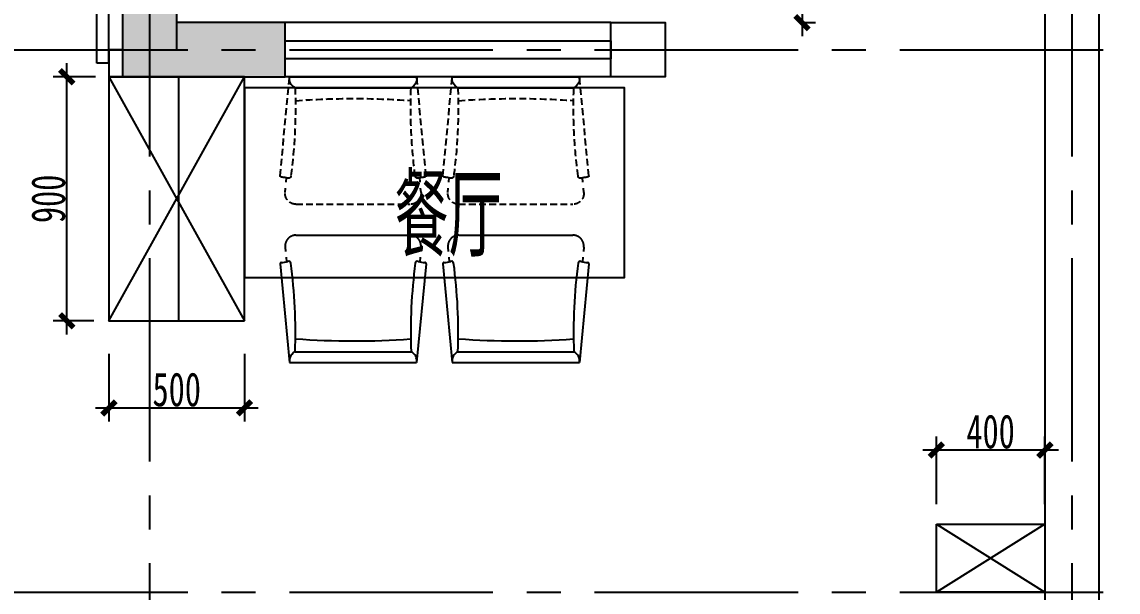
# Model space of a CAD drawing. Header units: millimetres. Extents: x -114775 to 228300, y -175499 to 108657.
# Drawn here: x 29403 to 33444, y -64750 to -62647 of the extents above; entities that cross this region are included whole.
import ezdxf

# ---------------------------------------------------------------- set-up
doc = ezdxf.new("R2010")
doc.units = ezdxf.units.MM
doc.header["$LTSCALE"] = 1000
for name, pattern in [('CENTER', [50.8, 31.75, -6.35, 6.35, -6.35]), ('CENTER2', [1.125, 0.75, -0.125, 0.125, -0.125]), ('DASH', [0.35, 0.25, -0.1]), ('TRATTEGGIATA2', [0.375, 0.25, -0.125])]:
    doc.linetypes.add(name, pattern=pattern)
doc.layers.get('0').update_dxf_attribs({"linetype": 'CONTINUOUS'})
doc.layers.get('Defpoints').update_dxf_attribs({"color": 6, "linetype": 'CONTINUOUS'})
for name, color, linetype in [('A-FUR', 8, 'CONTINUOUS'), ('A-Lvtry', 5, 'CONTINUOUS'), ('AXIS', 253, 'CENTER'), ('DIM', 3, 'CONTINUOUS'), ('PUB_HATCH', 8, 'CONTINUOUS'), ('PUB_TEXT', 7, 'CONTINUOUS'), ('WALL', 2, 'CONTINUOUS'), ('WINDOW', 4, 'CONTINUOUS'), ('剪力墙', 6, 'CONTINUOUS')]:
    doc.layers.add(name, color=color, linetype=linetype)
doc.styles.add('DIM', font='', dxfattribs={"width": 0.7})
doc.styles.get("Standard").update_dxf_attribs({"font": 'tssdeng.shx', "bigfont": 'tssdchn.shx'})
doc.styles.get('DIM').set_extended_font_data('SimSun')
doc.dimstyles.new('金螳螂1-50', dxfattribs={"dimscale": 50, "dimtxt": 2.5, "dimasz": 1, "dimexe": 1, "dimexo": 1, "dimgap": 0.1, "dimtad": 1, "dimdec": 0, "dimrnd": 5, "dimzin": 0, "dimdsep": 46, "dimtxsty": 'DIM', "dimblk": 'ARCHTICK', "dimcen": 2, "dimdle": 1, "dimclrd": 254, "dimclre": 254, "dimclrt": 30, "dimadec": 0, "dimazin": 0, "dimtfac": 1, "dimtdec": 0, "dimtix": 1, "dimtmove": 2, "dimatfit": 3, "dimldrblk": 'A', "dimfxl": 0, "dimtolj": 1, "dimtzin": 0, "dimarcsym": 0})

# ---------------------------------------------------------------- blocks, each defined once
blk = doc.blocks.new('B20190222125856')
at = {"layer": 'AXIS', "linetype": 'CENTER2'}
for p, q in [((3400, 11781), (3400, -2685.7)), ((6800, 11781), (6800, -2685.7)), ((-2834.7, 5800), (9118.1, 5800)), ((-2834.7, 3800), (9118.1, 3800))]:
    blk.add_line(p, q, dxfattribs=at)
blk = doc.blocks.new('$DorLib2D$00000001')
for p, q in [((0.45, 0.975), (0.5, 0.975)), ((0.45, 0), (0.45, 0.975)), ((0.5, 0), (0.5, 0.975)), ((0.5, 0), (0.45, 0))]:
    blk.add_line(p, q)
at = {"lineweight": 13}
blk.add_arc((0.475, 0), 0.975, 91.4693, 180, dxfattribs=at)
blk = doc.blocks.new('B20190310213323')
at = {"layer": 'PUB_HATCH'}
blk.add_hatch(color=256, dxfattribs=at).paths.add_polyline_path([(4000, 5900), (3600, 5900), (3600, 8800), (4150, 8800), (4150, 9000), (3400, 9000), (3400, 5700), (3600, 5700), (4000, 5700)])
at = {"layer": 'WALL'}
for points in [[(3600, 5800), (3600, 8800), (4150.1, 8800), (4150.1, 9000), (3500, 9000), (3000, 9000), (3000, 8800), (3400, 8800), (3400, 5800), (3350, 5800), (3350, 5700), (3500, 5700)], [(5200, 5900), (4000, 5900)], [(5200, 5700), (4000, 5700)]]:
    blk.add_lwpolyline(points, dxfattribs=at)
blk.add_lwpolyline([(7000, 100), (7000, 9000), (6700, 9000), (6700, 8800), (6800, 8800), (6800, 200), (6100, 200), (6100, 0), (6800, 0), (6800, -1400), (6500, -1400), (6500, -1600), (7000, -1600)], close=True, dxfattribs=at)
at = {"layer": 'WALL', "elevation": 0}
blk.add_lwpolyline([(5200, 5900), (5400, 5900), (5400, 5700), (5200, 5700)], close=True, dxfattribs=at)
at = {"layer": 'WINDOW'}
blk.add_lwpolyline([(4000, 5833.3), (5200, 5833.3), (5200, 5766.7), (4000, 5766.7)], close=True, dxfattribs=at)
at = {"layer": '剪力墙', "elevation": 0}
blk.add_lwpolyline([(4000, 5900), (3600, 5900), (3600, 8800), (4150, 8800), (4150, 9000), (3400, 9000), (3400, 5700), (3600, 5700), (4000, 5700)], close=True, dxfattribs=at)
at = {"layer": 'WINDOW', "xscale": 900, "yscale": 900, "zscale": -900}
blk.add_blockref('$DorLib2D$00000001', (2900, 5750), dxfattribs=at)
blk = doc.blocks.new('_ArchTick')
at = {"color": 0, "linetype": 'ByBlock', "const_width": 0.4}
blk.add_lwpolyline([(-0.5, -0.5), (0.5, 0.5)], dxfattribs=at)
blk = doc.blocks.new('*D351')
at = {"layer": 'Defpoints', "color": 0}
for p in [(33174, -64225.9), (32774, -64499.9), (33174, -64499.9)]:
    blk.add_point(p, dxfattribs=at)
at = {"layer": 'DIM', "color": 254, "lineweight": -2}
for p, q in [((32774, -64425.9), (32774, -64175.9)), ((33174, -64425.9), (33174, -64175.9)), ((32724, -64225.9), (33224, -64225.9))]:
    blk.add_line(p, q, dxfattribs=at)
at = {"layer": 'DIM', "color": 254, "lineweight": -2, "xscale": 50, "yscale": 50, "zscale": 50, "rotation": 180}
blk.add_blockref('_ArchTick', (32774, -64225.9), dxfattribs=at)
at = {"layer": 'DIM', "color": 254, "lineweight": -2, "xscale": 50, "yscale": 50, "zscale": 50}
blk.add_blockref('_ArchTick', (33174, -64225.9), dxfattribs=at)
at = {"layer": 'DIM', "color": 30, "insert": (32974, -64158.4), "char_height": 125, "attachment_point": 5, "style": 'DIM'}
blk.add_mtext('\\A1;400', dxfattribs=at)
blk = doc.blocks.new('A')
for p, q in [((-1.435, 1.148), (-1.09, 1.437)), ((-1.435, 1.148), (-0.369, 0)), ((-1.09, 1.437), (0, 0)), ((-0.369, 0), (-2.127, 0)), ((-1.435, -1.148), (-0.369, 0)), ((-1.09, -1.437), (0, 0)), ((-1.435, -1.148), (-1.09, -1.437))]:
    blk.add_line(p, q)
for points in [[(-1.435, 1.148), (-1.09, 1.437), (-0.369, 0), (0, 0)], [(-1.435, -1.148), (-1.09, -1.437), (-0.369, 0), (0, 0)]]:
    blk.add_solid(points)
blk = doc.blocks.new('*D382')
at = {"layer": 'Defpoints', "color": 0}
for p in [(32224, -60949.9), (32224, -62649.9), (32278.9, -62649.9)]:
    blk.add_point(p, dxfattribs=at)
at = {"layer": 'DIM', "color": 254, "lineweight": -2}
for p, q in [((32278.9, -60899.9), (32278.9, -62699.9)), ((32274, -60949.9), (32328.9, -60949.9)), ((32274, -62649.9), (32328.9, -62649.9))]:
    blk.add_line(p, q, dxfattribs=at)
at = {"layer": 'DIM', "color": 254, "lineweight": -2, "xscale": 50, "yscale": 50, "zscale": 50}
for p, rotation in [((32278.9, -60949.9), 90), ((32278.9, -62649.9), 270)]:
    blk.add_blockref('_ArchTick', p, dxfattribs=dict(at, rotation=rotation))
at = {"layer": 'DIM', "color": 30, "insert": (32211.4, -61799.9), "char_height": 125, "attachment_point": 5, "rotation": 90, "style": 'DIM'}
blk.add_mtext('\\A1;1700', dxfattribs=at)
blk = doc.blocks.new('chair4')
at = {"linetype": 'DASH', "ltscale": 200}
for p, q in [((-426.4, 250.4), (-410.4, 248.9)), ((-470, 210.5), (-470, -210.5)), ((-426.4, -250.4), (-410.4, -248.9))]:
    blk.add_line(p, q, dxfattribs=at)
at = {"ltscale": 20}
for p, q in [((-388.8, 247), (-371.7, 245.5)), ((-364.8, 269), (0, 234.3)), ((-40, 213.8), (-40, -213.8)), ((0, 234.3), (0, -234.3)), ((-364.8, -269), (0, -234.3)), ((-388.8, -247), (-371.7, -245.5))]:
    blk.add_line(p, q, dxfattribs=at)
at = {"linetype": 'DASH', "ltscale": 200, "extrusion": (0, 0, -1)}
for centre, start_param, end_param in [((-430, 210.5), 3.926991, 5.586837), ((-430, -210.5), 2.267145, 3.926991)]:
    blk.add_ellipse(centre, major_axis=(28.3, 28.3), ratio=1, start_param=start_param, end_param=end_param, dxfattribs=at)
at = {"ltscale": 20, "extrusion": (0, 0, -1)}
for centre, major_axis, ratio, start_param, end_param in [((-440.3, 264.1), (50.3, 50.3), 1, 0.774487, 1.131895), ((-365.2, 265), (2.83, 2.83), 1, 3.91608, 5.586837), ((-365.9, 237.3), (5.66, -5.66), 1, 0.914477, 2.702691), ((-124.5, 1886.5), (-1792.2, 85), 0.932857, 4.621064, 4.803714), ((-2032.8, -2.5), (-3, 2384.1), 0.819086, 1.481782, 1.659811), ((-6.5, 197.7), (26.3, 26.3), 1, 4.375488, 5.671939), ((-365.9, -237.3), (5.66, 5.66), 1, 3.580494, 5.368708), ((-440.3, -264.1), (50.3, -50.3), 1, -1.131895, -0.774487), ((-124.5, -1886.5), (1792.2, 85), 0.932857, 4.621064, 4.803714), ((-6.5, -197.7), (26.3, 26.3), 1, 2.182042, 3.478494), ((-365.2, -265), (2.83, -2.83), 1, 0.696349, 2.367105)]:
    blk.add_ellipse(centre, major_axis=major_axis, ratio=ratio, start_param=start_param, end_param=end_param, dxfattribs=at)
blk = doc.blocks.new('222')
at = {"linetype": 'TRATTEGGIATA2', "ltscale": 0.1}
for p, q in [((37087.9, 174708.1), (37122.5, 175072.9)), ((37625.8, 174708.1), (37591.2, 175072.9)), ((37687.9, 174708.1), (37722.5, 175072.9)), ((38225.8, 174708.1), (38191.2, 175072.9)), ((37109.8, 174684.1), (37111.3, 174701.2)), ((37603.8, 174684.1), (37602.3, 174701.2)), ((37709.8, 174684.1), (37711.3, 174701.2)), ((38203.8, 174684.1), (38202.3, 174701.2)), ((37106.5, 174646.4), (37107.9, 174662.5)), ((37607.2, 174646.4), (37605.7, 174662.5)), ((37706.5, 174646.4), (37707.9, 174662.5)), ((38207.2, 174646.4), (38205.7, 174662.5)), ((37146.3, 174602.9), (37567.3, 174602.9)), ((37746.3, 174602.9), (38167.3, 174602.9))]:
    blk.add_line(p, q, dxfattribs=at)
at = {"ltscale": 20}
for p, q in [((37122.5, 175072.9), (37591.2, 175072.9)), ((37722.5, 175072.9), (38191.2, 175072.9)), ((37143, 175032.9), (37570.6, 175032.9)), ((37743, 175032.9), (38170.6, 175032.9))]:
    blk.add_line(p, q, dxfattribs=at)
blk.add_lwpolyline([(36956.8, 174332.9), (38356.8, 174332.9), (38356.8, 175032.9), (36956.8, 175032.9)], close=True)
at = {"ltscale": 20, "extrusion": (0, 0, -1)}
for centre, start_param, end_param in [((37159.1, 175066.4), 4.375488, 5.671939), ((37554.5, 175066.4), 2.182042, 3.478494), ((37759.1, 175066.4), 4.375488, 5.671939), ((38154.5, 175066.4), 2.182042, 3.478494)]:
    blk.add_ellipse(centre, major_axis=(-26.3, 26.3), ratio=1, start_param=start_param, end_param=end_param, dxfattribs=at)
at = {"linetype": 'TRATTEGGIATA2', "ltscale": 0.1, "extrusion": (0, 0, -1)}
for centre, major_axis, ratio, start_param, end_param in [((35470.3, 174948.4), (85, 1792.2), 0.932857, 1.479471, 1.662121), ((39243.3, 174948.4), (-85, 1792.2), 0.932857, 4.621064, 4.803714), ((36070.3, 174948.4), (85, 1792.2), 0.932857, 1.479471, 1.662121), ((39843.3, 174948.4), (-85, 1792.2), 0.932857, 4.621064, 4.803714), ((37359.3, 173040.1), (2384.1, 3), 0.819086, 4.623375, 4.801403), ((37959.3, 173040.1), (2384.1, 3), 0.819086, 4.623375, 4.801403), ((37091.8, 174707.7), (-2.83, 2.83), 1, 3.91608, 5.586837), ((37092.7, 174632.5), (-50.3, 50.3), 1, 0.774487, 1.131895), ((37119.6, 174707), (5.66, 5.66), 1, 0.914477, 2.702691), ((37594.1, 174707), (-5.66, 5.66), 1, 3.580494, 5.368708), ((37621, 174632.5), (50.3, 50.3), 1, -1.131895, -0.774487), ((37621.8, 174707.7), (2.83, 2.83), 1, 0.696349, 2.367105), ((37691.8, 174707.7), (-2.83, 2.83), 1, 3.91608, 5.586837), ((37692.7, 174632.5), (-50.3, 50.3), 1, 0.774487, 1.131895), ((37719.6, 174707), (5.66, 5.66), 1, 0.914477, 2.702691), ((38194.1, 174707), (-5.66, 5.66), 1, 3.580494, 5.368708), ((38221, 174632.5), (50.3, 50.3), 1, -1.131895, -0.774487), ((38221.8, 174707.7), (2.83, 2.83), 1, 0.696349, 2.367105), ((37146.3, 174642.9), (-28.3, 28.3), 1, 3.926991, 5.586837), ((37567.3, 174642.9), (-28.3, 28.3), 1, 2.267145, 3.926991), ((37746.3, 174642.9), (-28.3, 28.3), 1, 3.926991, 5.586837), ((38167.3, 174642.9), (-28.3, 28.3), 1, 2.267145, 3.926991)]:
    blk.add_ellipse(centre, major_axis=major_axis, ratio=ratio, start_param=start_param, end_param=end_param, dxfattribs=at)
at = {"xscale": -1, "rotation": 90}
for p in [(37356.8, 174018.9), (37956.8, 174018.9)]:
    blk.add_blockref('chair4', p, dxfattribs=at)
blk = doc.blocks.new('*D441')
at = {"layer": 'Defpoints', "color": 0}
for p in [(29724, -63749.9), (30224, -63749.9), (30224, -64070.8)]:
    blk.add_point(p, dxfattribs=at)
at = {"layer": 'DIM', "color": 254, "lineweight": -2}
for p, q in [((29724, -63870.8), (29724, -64120.8)), ((30224, -63870.8), (30224, -64120.8)), ((29674, -64070.8), (30274, -64070.8))]:
    blk.add_line(p, q, dxfattribs=at)
at = {"layer": 'DIM', "color": 254, "lineweight": -2, "xscale": 50, "yscale": 50, "zscale": 50, "rotation": 180}
blk.add_blockref('_ArchTick', (29724, -64070.8), dxfattribs=at)
at = {"layer": 'DIM', "color": 254, "lineweight": -2, "xscale": 50, "yscale": 50, "zscale": 50}
blk.add_blockref('_ArchTick', (30224, -64070.8), dxfattribs=at)
at = {"layer": 'DIM', "color": 30, "insert": (29974, -64003.3), "char_height": 125, "attachment_point": 5, "style": 'DIM'}
blk.add_mtext('\\A1;500', dxfattribs=at)
blk = doc.blocks.new('*D442')
at = {"layer": 'Defpoints', "color": 0}
for p in [(29568.5, -62849.9), (29724, -62849.9), (29718.5, -63749.9)]:
    blk.add_point(p, dxfattribs=at)
at = {"layer": 'DIM', "color": 254, "lineweight": -2}
for p, q in [((29568.5, -63799.9), (29568.5, -62799.9)), ((29674, -62849.9), (29518.5, -62849.9)), ((29668.5, -63749.9), (29518.5, -63749.9))]:
    blk.add_line(p, q, dxfattribs=at)
at = {"layer": 'DIM', "color": 254, "lineweight": -2, "xscale": 50, "yscale": 50, "zscale": 50}
for p, rotation in [((29568.5, -62849.9), 90), ((29568.5, -63749.9), 270)]:
    blk.add_blockref('_ArchTick', p, dxfattribs=dict(at, rotation=rotation))
at = {"layer": 'DIM', "color": 30, "insert": (29501, -63299.9), "char_height": 125, "attachment_point": 5, "rotation": 90, "style": 'DIM'}
blk.add_mtext('\\A1;900', dxfattribs=at)

msp = doc.modelspace()

# ---------------------------------------------------------------- linework, layer by layer
at = {"layer": 'A-FUR'}
for p, q in [((29724, -63749.9), (30224, -62849.9)), ((29724, -62849.9), (30224, -63749.9)), ((32774, -64499.9), (33174, -64749.9)), ((33174, -64499.9), (32774, -64749.9))]:
    msp.add_line(p, q, dxfattribs=at)
for points in [[(30224, -63749.9), (30224, -62849.9), (29724, -62849.9), (29724, -63749.9)], [(32774, -64499.9), (33174, -64499.9), (33174, -64749.9), (32774, -64749.9)]]:
    msp.add_lwpolyline(points, close=True, dxfattribs=at)

# ---------------------------------------------------------------- block references
at = {"layer": 'DIM'}
msp.add_blockref('B20190222125856', (26474, -68549.9), dxfattribs=at)

# ---------------------------------------------------------------- texts
at = {"layer": 'PUB_TEXT', "width": 0.7}
msp.add_text('餐厅', height=300, dxfattribs=at).set_placement((30776.5, -63513.7))

# ---------------------------------------------------------------- next in the draw order: block references
at = {"layer": 'WALL'}
msp.add_blockref('B20190310213323', (26374, -68549.9), dxfattribs=at)

# ---------------------------------------------------------------- next in the draw order: linework, layer by layer
at = {"layer": 'A-Lvtry'}
msp.add_line((29981.5, -63749.9), (29981.5, -62849.9), dxfattribs=at)

# ---------------------------------------------------------------- next in the draw order: block references
at = {"layer": 'A-FUR'}
msp.add_blockref('222', (-6732.8, -237922.8), dxfattribs=at)

# ---------------------------------------------------------------- next in the draw order: dimensions: what is measured, and where the dimension line sits
at = {"layer": 'DIM'}
for base, p1, p2, picture, middle in [((32278.9, -62649.9), (32224, -60949.9), (32224, -62649.9), '*D382', (32211.4, -61799.9)), ((29568.5, -62849.9), (29718.5, -63749.9), (29724, -62849.9), '*D442', (29501, -63299.9))]:
    dim = msp.add_linear_dim(base=base, p1=p1, p2=p2, angle=90, dimstyle='金螳螂1-50', dxfattribs=at)
    dim.commit()
    dim.dimension.update_dxf_attribs({"geometry": picture, "text_midpoint": middle})
for base, p1, p2, picture, middle in [((30224, -64070.8), (29724, -63749.9), (30224, -63749.9), '*D441', (29974, -64003.3)), ((33174, -64225.9), (32774, -64499.9), (33174, -64499.9), '*D351', (32974, -64158.4))]:
    dim = msp.add_linear_dim(base=base, p1=p1, p2=p2, dimstyle='金螳螂1-50', dxfattribs=at)
    dim.commit()
    dim.dimension.update_dxf_attribs({"geometry": picture, "text_midpoint": middle})

doc.saveas('drawing.dxf')
